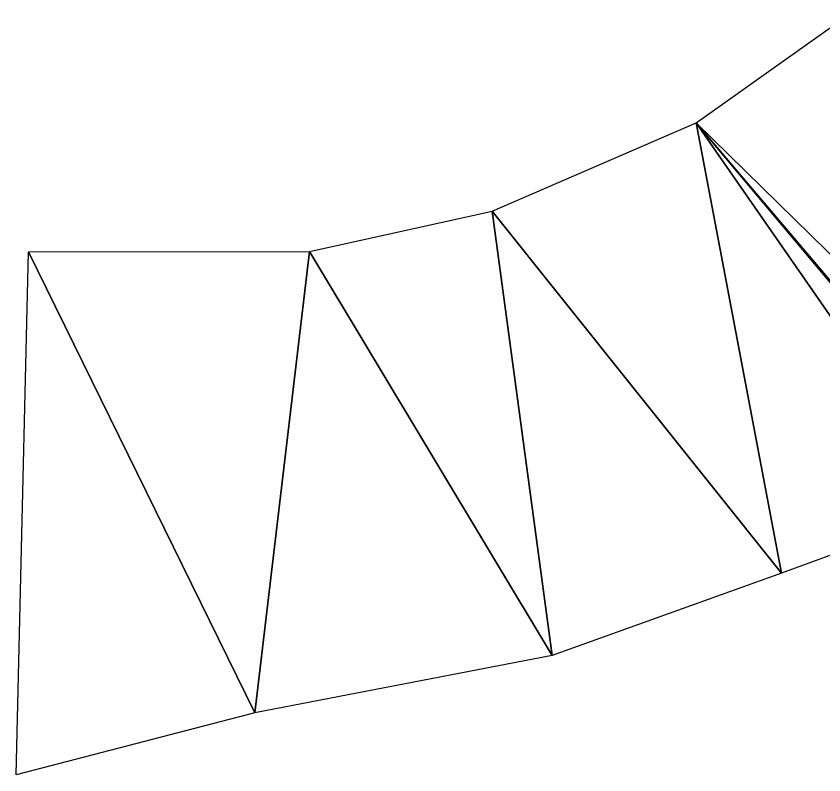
# Model space of a CAD drawing. Header units: millimetres. Extents: x 236046 to 236475, y 140480 to 140633.
# Drawn here: x 236207.91 to 236217.02, y 140530.09 to 140538.65 of the extents above; entities that cross this region are included whole.
import ezdxf

# ---------------------------------------------------------------- set-up
doc = ezdxf.new("R2010")
doc.units = ezdxf.units.MM
doc.layers.add('pas de calque', color=7, linetype='Continuous')

msp = doc.modelspace()

# ---------------------------------------------------------------- linework, layer by layer
at = {"layer": 'pas de calque'}
for points in [[(236219.4602, 140533.6477, 75.9201), (236215.5807, 140537.449, 76.0895), (236217.2762, 140538.6535, 76.0789), (236219.4602, 140533.6477, 75.9201)], [(236215.5807, 140537.449, 76.0895), (236216.5425, 140532.3684, 75.9752), (236213.2783, 140536.4547, 76.1236), (236215.5807, 140537.449, 76.0895)], [(236219.4602, 140533.6477, 75.9201), (236219.0293, 140533.3853, 75.9239), (236215.5807, 140537.449, 76.0895), (236219.4602, 140533.6477, 75.9201)], [(236219.0044, 140533.3702, 75.9241), (236215.5807, 140537.449, 76.0895), (236219.0293, 140533.3853, 75.9239), (236219.0044, 140533.3702, 75.9241)], [(236219.0044, 140533.3702, 75.9241), (236218.5862, 140533.1155, 75.9279), (236215.5807, 140537.449, 76.0895), (236219.0044, 140533.3702, 75.9241)], [(236215.5807, 140537.449, 76.0895), (236218.5862, 140533.1155, 75.9279), (236216.5425, 140532.3684, 75.9752), (236215.5807, 140537.449, 76.0895)], [(236211.2203, 140535.9977, 76.1448), (236213.2783, 140536.4547, 76.1236), (236213.9553, 140531.4387, 75.9977), (236211.2203, 140535.9977, 76.1448)], [(236213.9553, 140531.4387, 75.9977), (236213.2783, 140536.4547, 76.1236), (236216.5425, 140532.3684, 75.9752), (236213.9553, 140531.4387, 75.9977)], [(236210.6024, 140530.7922, 76.0542), (236207.9101, 140530.0922, 76.0746), (236208.0492, 140535.9935, 76.2027), (236210.6024, 140530.7922, 76.0542)], [(236211.2203, 140535.9977, 76.1448), (236210.6024, 140530.7922, 76.0542), (236208.0492, 140535.9935, 76.2027), (236211.2203, 140535.9977, 76.1448)], [(236213.9553, 140531.4387, 75.9977), (236210.6024, 140530.7922, 76.0542), (236211.2203, 140535.9977, 76.1448), (236213.9553, 140531.4387, 75.9977)]]:
    msp.add_3dface(points, dxfattribs=at)

doc.saveas('drawing.dxf')
